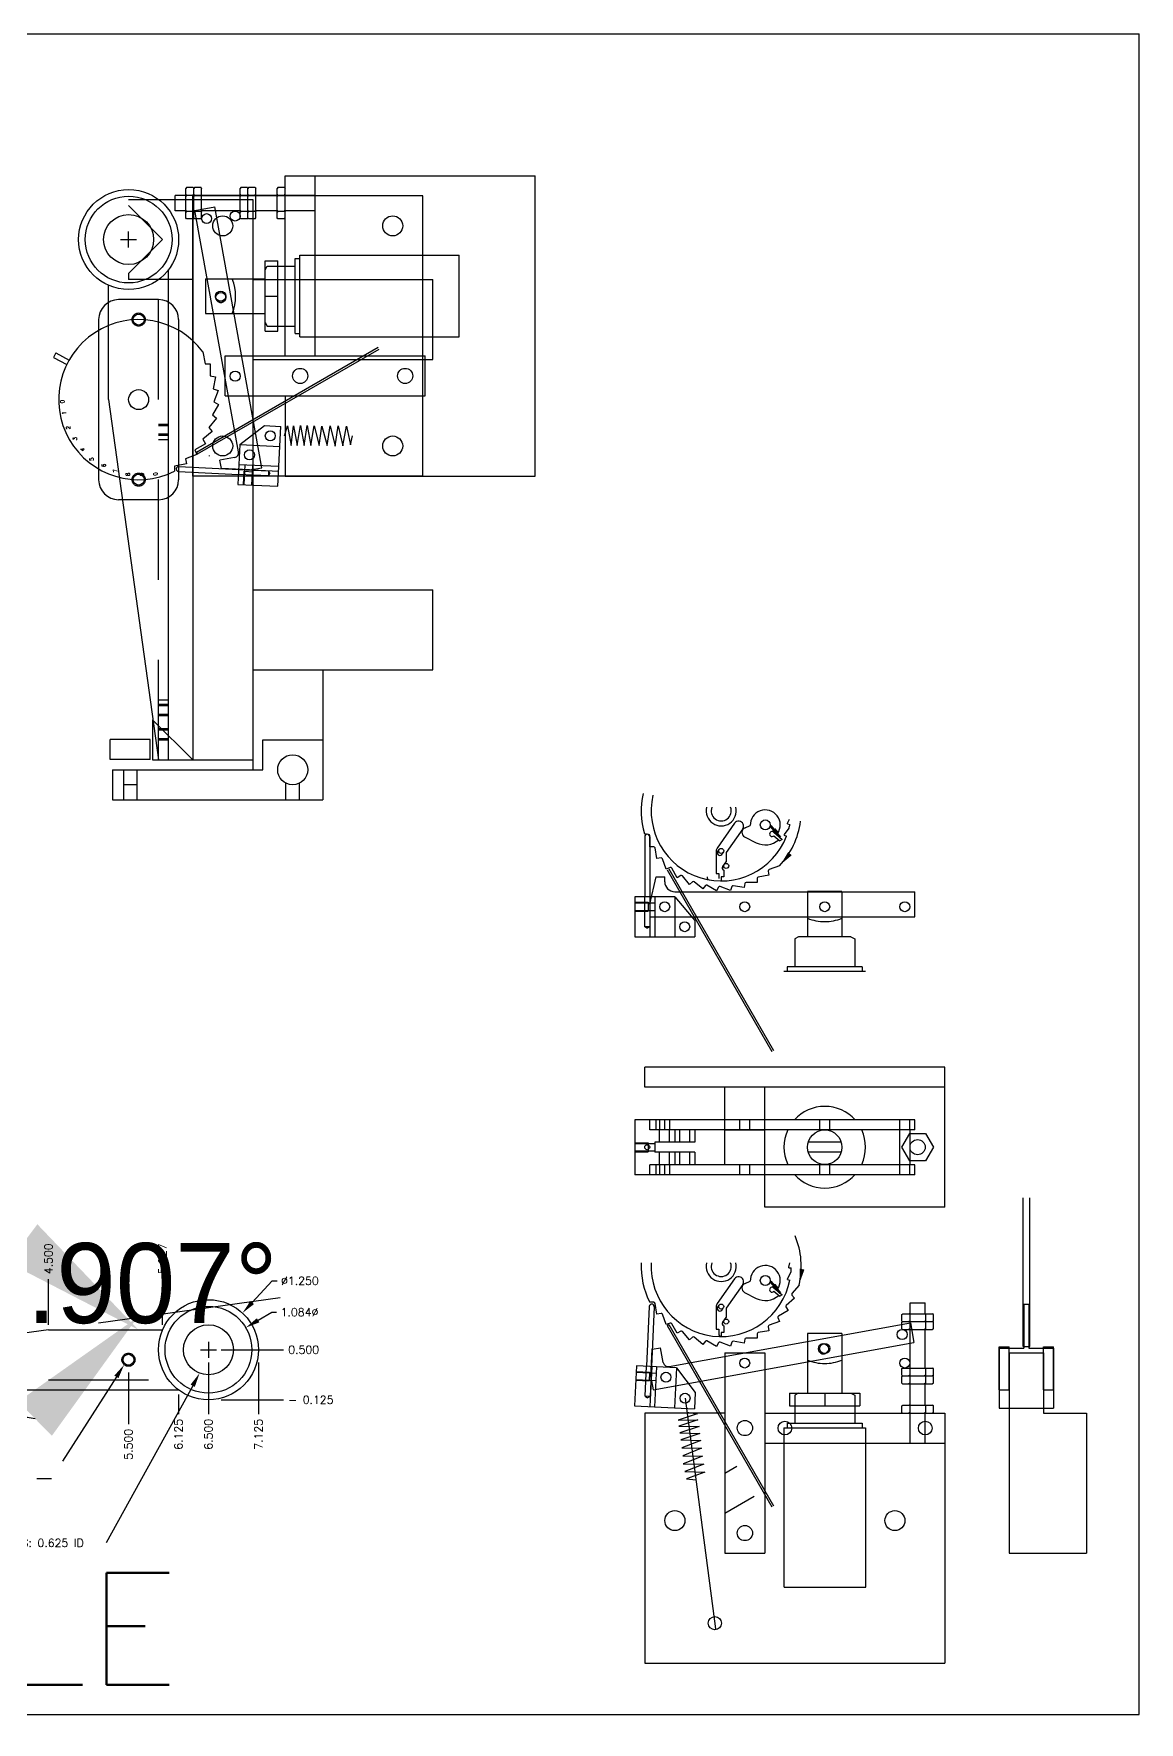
# Model space of a CAD drawing. Extents: x 0 to 33, y 0 to 24.
# Drawn here: x 1.918 to 3.3, y 21.628 to 23.738 of the extents above; entities that cross this region are included whole.
import ezdxf
from ezdxf.enums import TextEntityAlignment as Align

# ---------------------------------------------------------------- set-up
doc = ezdxf.new("R2010")
doc.units = 0
doc.header["$MEASUREMENT"] = 0
doc.linetypes.add('HIDDEN2', pattern=[0.1875, 0.125, -0.0625])
doc.layers.get('0').update_dxf_attribs({"linetype": 'CONTINUOUS'})
doc.layers.get('DEFPOINTS').update_dxf_attribs({"linetype": 'CONTINUOUS'})
for name, color, linetype in [('BORDER', 5, 'CONTINUOUS'), ('DIM', 1, 'CONTINUOUS'), ('HATCH', 2, 'CONTINUOUS'), ('HIDDEN2', 6, 'HIDDEN2'), ('OBJECT', 3, 'CONTINUOUS')]:
    doc.layers.add(name, color=color, linetype=linetype)
doc.styles.add('SIMPLEX', font='SIMPLEX')
doc.dimstyles.get("Standard").update_dxf_attribs({"dimtxt": 0.1, "dimasz": 0.18, "dimexe": 0.18, "dimexo": 0.063, "dimgap": 0.1, "dimtad": 0, "dimtih": 1, "dimtoh": 1, "dimdec": 3, "dimzin": 0, "dimdsep": 46, "dimtxsty": 'Standard', "dimcen": 0.1, "dimclrd": 1, "dimclre": 1, "dimclrt": 1, "dimadec": 0, "dimazin": 0, "dimtfac": 0.8, "dimtdec": 4, "dimtofl": 0, "dimtmove": 0, "dimatfit": 3, "dimfxl": 1, "dimtolj": 1, "dimtzin": 0, "dimarcsym": 0})
doc.dimstyles.new('STANDARD$7', dxfattribs={"dimtxt": 0.1, "dimasz": 0.1, "dimexe": 0.1, "dimexo": 0.063, "dimgap": 0.1, "dimtad": 0, "dimtih": 1, "dimtoh": 1, "dimdec": 3, "dimzin": 0, "dimdsep": 46, "dimtxsty": 'SIMPLEX', "dimcen": 0.05, "dimclrd": 1, "dimclre": 1, "dimclrt": 1, "dimadec": 0, "dimazin": 0, "dimtfac": 0.8, "dimtdec": 3, "dimtofl": 0, "dimtmove": 2, "dimatfit": 3, "dimfxl": 1, "dimtolj": 1, "dimtzin": 0, "dimarcsym": 0})

# ---------------------------------------------------------------- blocks, each defined once
blk = doc.blocks.new('*D5')
at = {"color": 1, "linetype": 'ByBlock', "transparency": 16777216}
blk.add_line((1.9992, 22.1273), (2.2263, 22.1588), dxfattribs=at)
blk.add_arc((1.9367, 22.1186), 0.1123, 106.4703, 261.4368, dxfattribs=at)
for points in [[(1.9229, 22.2504), (1.8869, 22.2023), (2.0491, 22.1186)], [(1.8989, 22.0288), (1.9411, 21.9862), (2.048, 22.1341)]]:
    blk.add_solid(points, dxfattribs=at)
at = {"layer": 'DEFPOINTS', "color": 0, "linetype": 'ByBlock', "transparency": 16777216}
for p in [(1.9367, 22.1186), (1.9367, 22.1186), (2.049, 22.1238), (2.0795, 22.1186), (1.4867, 22.0561)]:
    blk.add_point(p, dxfattribs=at)
at = {"color": 1, "linetype": 'ByBlock', "transparency": 16777216, "insert": (2.0291, 22.1762), "char_height": 0.1, "attachment_point": 5}
blk.add_mtext('\\A1;7.907°', dxfattribs=at)

msp = doc.modelspace()

# ---------------------------------------------------------------- linework, layer by layer
for p, q in [((2.79423, 22.7514), (2.77246, 22.72042)), ((2.80446, 22.74422), (2.78383, 22.71485)), ((2.80733, 22.74575), (2.81394, 22.74844)), ((2.84234, 22.74079), (2.84795, 22.73847)), ((2.84318, 22.74028), (2.85369, 22.73123)), ((2.80686, 22.73439), (2.82134, 22.72703)), ((2.84351, 22.73587), (2.85083, 22.72957)), ((2.85369, 22.73123), (2.85083, 22.72957)), ((2.77133, 22.71683), (2.77133, 22.6886)), ((2.7732, 22.71621), (2.77508, 22.71871)), ((2.7782, 22.71246), (2.78008, 22.71496)), ((2.77945, 22.69746), (2.78383, 22.70329)), ((2.78383, 22.71485), (2.78383, 22.70329)), ((2.77133, 22.6886), (2.77445, 22.6886)), ((2.77445, 22.6886), (2.77445, 22.68434)), ((2.77445, 22.6886), (2.77445, 22.68246)), ((2.77758, 22.68434), (2.77758, 22.67933)), ((2.7807, 22.68434), (2.77758, 22.68434)), ((2.7807, 22.69272), (2.7807, 22.68434)), ((2.7807, 22.6886), (2.7807, 22.68434)), ((2.79423, 22.1822), (2.77246, 22.15123)), ((2.80446, 22.17502), (2.78383, 22.14566)), ((2.80733, 22.17655), (2.81394, 22.17924)), ((2.84234, 22.17159), (2.84795, 22.16927)), ((2.84318, 22.17108), (2.85369, 22.16203)), ((2.80686, 22.16519), (2.82134, 22.15783)), ((2.84351, 22.16667), (2.85083, 22.16038)), ((2.85369, 22.16203), (2.85083, 22.16038)), ((2.77133, 22.14763), (2.77133, 22.11941)), ((2.7732, 22.14701), (2.77508, 22.14951)), ((2.7782, 22.14326), (2.78008, 22.14576)), ((2.77945, 22.12826), (2.78383, 22.13409)), ((2.78383, 22.14566), (2.78383, 22.13409)), ((2.71245, 22.07264), (3.01402, 22.12723)), ((2.77133, 22.11941), (2.77445, 22.11941)), ((2.77445, 22.11941), (2.77445, 22.11326)), ((2.77445, 22.11941), (2.77445, 22.11514)), ((2.77758, 22.11514), (2.77758, 22.11013)), ((2.7807, 22.11514), (2.77758, 22.11514)), ((2.7807, 22.12352), (2.7807, 22.11514)), ((2.7807, 22.11941), (2.7807, 22.11514)), ((3.01402, 22.12723), (3.01847, 22.10263)), ((2.68975, 22.05923), (2.69142, 22.09424)), ((2.69142, 22.09424), (2.70184, 22.09613)), ((2.69257, 22.04364), (3.01847, 22.10263)), ((2.70518, 22.07768), (2.70184, 22.09613)), ((2.90419, 22.1011), (2.90575, 22.10138)), ((2.90646, 22.0886), (2.90802, 22.08889)), ((3.12489, 22.04364), (3.12489, 22.09729)), ((3.12489, 22.09729), (3.13739, 22.09729)), ((3.13739, 22.04364), (3.13739, 22.09729)), ((3.18049, 22.09729), (3.19299, 22.09729)), ((3.18049, 22.04364), (3.18049, 22.09729)), ((3.19299, 22.04364), (3.19299, 22.09729)), ((2.68975, 22.05923), (2.69257, 22.04364)), ((3.12489, 22.04364), (3.13739, 22.04364)), ((3.18049, 22.04364), (3.19299, 22.04364))]:
    msp.add_line(p, q)
for centre, radius in [((2.83267, 22.74932), 0.00625), ((2.77758, 22.71683), 0.00313), ((2.78383, 22.69808), 0.00313), ((2.83267, 22.18012), 0.00625), ((2.77758, 22.14763), 0.00313), ((2.78383, 22.12888), 0.00313), ((3.00373, 22.11266), 0.00625), ((2.90532, 22.09485), 0.00625), ((2.70852, 22.05923), 0.00625), ((2.80692, 22.07704), 0.00625), ((3.00692, 22.07704), 0.00625)]:
    msp.add_circle(centre, radius)
for centre, radius, start, end in [((2.83267, 22.74932), 0.01875, 324.62712, 182.7021), ((2.79935, 22.74781), 0.00625, 324.90591, 144.90591), ((2.80969, 22.73996), 0.00625, 112.17332, 243.07408), ((2.84114, 22.73791), 0.00312, 49.29211, 319.29211), ((2.77758, 22.71683), 0.00625, 144.90591, 180), ((2.83267, 22.74932), 0.025, 243.07408, 312.11135), ((2.7757, 22.71433), 0.00313, 143.1301, 323.1301), ((2.76293, 22.68374), 0.00313, 170, 260), ((2.78195, 22.69558), 0.00313, 143.1301, 246.42182), ((2.83267, 22.18012), 0.01875, 324.62712, 182.7021), ((2.79935, 22.17861), 0.00625, 324.90591, 144.90591), ((2.80969, 22.17076), 0.00625, 112.17332, 243.07408), ((2.84114, 22.16871), 0.00312, 49.29211, 319.29211), ((2.77758, 22.14763), 0.00625, 144.90591, 180), ((2.83267, 22.18012), 0.025, 243.07408, 312.11135), ((2.7757, 22.14513), 0.00313, 143.1301, 323.1301), ((2.77758, 22.11326), 0.00313, 180, 270), ((2.78195, 22.12638), 0.00313, 143.1301, 246.42182), ((2.90532, 22.09485), 0.00635, 100.25998, 280.25998), ((2.71133, 22.07879), 0.00625, 190.25998, 280.25998)]:
    msp.add_arc(centre, radius, start, end)
at = {"layer": 'BORDER'}
for p, q in [((0, 23.73773), (3.3, 23.73773)), ((3.3, 21.63773), (3.3, 23.73773)), ((2.92851, 22.66594), (2.88541, 22.66594)), ((2.88541, 22.66594), (2.88541, 22.60964)), ((2.92851, 22.66594), (2.92851, 22.60964)), ((2.87416, 22.60964), (2.86946, 22.60693)), ((2.86946, 22.60693), (2.86946, 22.57214)), ((2.93976, 22.60964), (2.87416, 22.60964)), ((2.93976, 22.60964), (2.94446, 22.60693)), ((2.94446, 22.60693), (2.94446, 22.57214)), ((2.95369, 22.57214), (2.86016, 22.57214)), ((2.86016, 22.57214), (2.86016, 22.56614)), ((2.95369, 22.57214), (2.95369, 22.56614)), ((2.95792, 22.56614), (2.85592, 22.56614)), ((2.92755, 22.35292), (2.8863, 22.35292)), ((2.92755, 22.34042), (2.8863, 22.34042)), ((2.88537, 22.11394), (2.88537, 22.03954)), ((2.92847, 22.11394), (2.88537, 22.11394)), ((2.92847, 22.11394), (2.92847, 22.03954)), ((2.86292, 22.03954), (2.95092, 22.03954)), ((2.86292, 22.03954), (2.86292, 22.02354)), ((2.86292, 22.02354), (2.95092, 22.02354)), ((2.87412, 22.03954), (2.86942, 22.03682)), ((2.86942, 22.03682), (2.86942, 22.00204)), ((2.90692, 22.03954), (2.90692, 22.02454)), ((2.93972, 22.03954), (2.94442, 22.03682)), ((2.94442, 22.03682), (2.94442, 22.00204)), ((2.95092, 22.03954), (2.95092, 22.02354)), ((2.86012, 22.00204), (2.86012, 21.99604)), ((2.86016, 22.00204), (2.95369, 22.00204)), ((2.95369, 22.00204), (2.95369, 21.99604)), ((2.85592, 21.99604), (2.95792, 21.99604)), ((2.85592, 21.99604), (2.85592, 21.79704)), ((2.95792, 21.99604), (2.95792, 21.79704)), ((2.8562, 21.79706), (2.9582, 21.79706)), ((0, 21.63773), (3.3, 21.63773))]:
    msp.add_line(p, q, dxfattribs=at)
for centre, radius in [((2.90692, 22.34667), 0.02155), ((2.90692, 22.09514), 0.00635)]:
    msp.add_circle(centre, radius, dxfattribs=at)
for start, end in [(41.88572, 138.11428), (155.00438, 204.99562), (335.00438, 24.99562), (221.88572, 318.11428)]:
    msp.add_arc((2.90692, 22.34667), 0.051, start, end, dxfattribs=at)
at = {"layer": 'DIM'}
for p, q in [((2.10936, 23.54578), (2.10864, 23.54456)), ((2.10864, 23.5076), (2.10864, 23.54456)), ((2.11772, 23.54578), (2.10936, 23.54578)), ((2.11772, 23.54578), (2.11844, 23.54456)), ((2.11916, 23.54578), (2.11844, 23.54456)), ((2.11844, 23.5076), (2.11844, 23.54456)), ((2.11844, 23.5076), (2.11844, 23.54456)), ((2.12752, 23.54578), (2.11916, 23.54578)), ((2.12752, 23.54578), (2.12824, 23.54456)), ((2.12824, 23.5076), (2.12824, 23.54456)), ((2.17707, 23.54578), (2.17635, 23.54456)), ((2.17635, 23.5076), (2.17635, 23.54456)), ((2.18543, 23.54578), (2.17707, 23.54578)), ((2.18543, 23.54578), (2.18615, 23.54456)), ((2.18687, 23.54578), (2.18615, 23.54456)), ((2.18615, 23.5076), (2.18615, 23.54456)), ((2.18615, 23.5076), (2.18615, 23.54456)), ((2.19523, 23.54578), (2.18687, 23.54578)), ((2.19523, 23.54578), (2.19595, 23.54456)), ((2.19595, 23.5076), (2.19595, 23.54456)), ((2.2235, 23.54578), (2.22278, 23.54456)), ((2.22278, 23.5076), (2.22278, 23.54456)), ((2.23186, 23.54578), (2.2235, 23.54578)), ((2.23186, 23.54578), (2.23258, 23.54456)), ((2.23258, 23.33523), (2.23258, 23.56023)), ((2.23258, 23.56023), (2.54508, 23.56023)), ((2.23258, 23.5076), (2.23258, 23.54456)), ((2.27008, 23.33523), (2.27008, 23.56023)), ((2.54508, 23.18523), (2.54508, 23.56023)), ((2.10864, 23.53558), (2.09508, 23.53558)), ((2.09508, 23.51658), (2.09508, 23.53558)), ((2.10936, 23.53593), (2.10864, 23.53715)), ((2.10936, 23.53593), (2.10864, 23.53471)), ((2.10936, 23.53593), (2.11772, 23.53593)), ((2.11772, 23.53593), (2.11844, 23.53715)), ((2.11772, 23.53593), (2.11844, 23.53471)), ((2.11916, 23.53593), (2.11844, 23.53715)), ((2.11916, 23.53593), (2.11844, 23.53471)), ((2.11916, 23.53593), (2.12752, 23.53593)), ((2.11991, 23.51709), (2.14451, 23.52154)), ((2.12752, 23.53593), (2.12824, 23.53715)), ((2.12752, 23.53593), (2.12824, 23.53471)), ((2.17635, 23.53558), (2.12824, 23.53558)), ((2.2035, 23.19564), (2.14451, 23.52154)), ((2.17707, 23.53593), (2.17635, 23.53715)), ((2.17707, 23.53593), (2.17635, 23.53471)), ((2.17707, 23.53593), (2.18543, 23.53593)), ((2.18543, 23.53593), (2.18615, 23.53715)), ((2.18543, 23.53593), (2.18615, 23.53471)), ((2.18687, 23.53593), (2.18615, 23.53715)), ((2.18687, 23.53593), (2.18615, 23.53471)), ((2.18687, 23.53593), (2.19523, 23.53593)), ((2.19523, 23.53593), (2.19595, 23.53715)), ((2.19523, 23.53593), (2.19595, 23.53471)), ((2.22278, 23.53558), (2.19595, 23.53558)), ((2.2235, 23.53593), (2.22278, 23.53715)), ((2.2235, 23.53593), (2.22278, 23.53471)), ((2.2235, 23.53593), (2.23186, 23.53593)), ((2.23186, 23.53593), (2.23258, 23.53715)), ((2.23186, 23.53593), (2.23258, 23.53471)), ((2.27008, 23.53558), (2.23258, 23.53558)), ((2.10864, 23.51658), (2.09508, 23.51658)), ((2.10936, 23.51623), (2.10864, 23.51745)), ((2.10936, 23.51623), (2.10864, 23.51501)), ((2.10936, 23.50638), (2.10864, 23.5076)), ((2.10936, 23.51623), (2.11772, 23.51623)), ((2.11772, 23.50638), (2.10936, 23.50638)), ((2.11772, 23.51623), (2.11844, 23.51745)), ((2.11772, 23.51623), (2.11844, 23.51501)), ((2.11772, 23.50638), (2.11844, 23.5076)), ((2.11916, 23.51623), (2.11844, 23.51745)), ((2.11916, 23.51623), (2.11844, 23.51501)), ((2.11916, 23.50638), (2.11844, 23.5076)), ((2.11916, 23.51623), (2.12752, 23.51623)), ((2.12752, 23.50638), (2.11916, 23.50638)), ((2.17449, 23.21551), (2.11991, 23.51709)), ((2.12752, 23.51623), (2.12824, 23.51745)), ((2.12752, 23.51623), (2.12824, 23.51501)), ((2.12752, 23.50638), (2.12824, 23.5076)), ((2.17635, 23.51658), (2.12824, 23.51658)), ((2.17707, 23.51623), (2.17635, 23.51745)), ((2.17707, 23.51623), (2.17635, 23.51501)), ((2.17707, 23.50638), (2.17635, 23.5076)), ((2.17707, 23.51623), (2.18543, 23.51623)), ((2.18543, 23.50638), (2.17707, 23.50638)), ((2.18543, 23.51623), (2.18615, 23.51745)), ((2.18543, 23.51623), (2.18615, 23.51501)), ((2.18543, 23.50638), (2.18615, 23.5076)), ((2.18687, 23.51623), (2.18615, 23.51745)), ((2.18687, 23.51623), (2.18615, 23.51501)), ((2.18687, 23.50638), (2.18615, 23.5076)), ((2.18687, 23.51623), (2.19523, 23.51623)), ((2.19523, 23.50638), (2.18687, 23.50638)), ((2.19523, 23.51623), (2.19595, 23.51745)), ((2.19523, 23.51623), (2.19595, 23.51501)), ((2.19523, 23.50638), (2.19595, 23.5076)), ((2.22278, 23.51658), (2.19595, 23.51658)), ((2.2235, 23.51623), (2.22278, 23.51745)), ((2.2235, 23.51623), (2.22278, 23.51501)), ((2.2235, 23.50638), (2.22278, 23.5076)), ((2.2235, 23.51623), (2.23186, 23.51623)), ((2.23186, 23.50638), (2.2235, 23.50638)), ((2.23186, 23.51623), (2.23258, 23.51745)), ((2.23186, 23.51623), (2.23258, 23.51501)), ((2.23186, 23.50638), (2.23258, 23.5076)), ((2.27008, 23.51658), (2.23258, 23.51658)), ((2.02701, 23.48065), (2.04701, 23.48065)), ((2.02701, 23.48065), (2.04701, 23.48065)), ((2.03701, 23.47065), (2.03701, 23.49065)), ((2.03701, 23.47065), (2.03701, 23.49065)), ((2.2511, 23.35899), (2.2511, 23.46099)), ((2.2511, 23.46099), (2.4501, 23.46099)), ((2.45008, 23.35927), (2.45008, 23.46127)), ((2.08701, 22.83065), (2.08701, 23.44315)), ((2.2076, 23.45399), (2.2236, 23.45399)), ((2.2076, 23.36599), (2.2076, 23.45399)), ((2.2076, 23.44279), (2.21031, 23.44749)), ((2.21031, 23.44749), (2.2451, 23.44749)), ((2.2236, 23.36599), (2.2236, 23.45399)), ((2.2451, 23.36323), (2.2451, 23.45676)), ((2.2451, 23.45676), (2.2511, 23.45676)), ((2.01201, 23.28065), (2.01201, 23.42336)), ((2.1332, 23.43154), (2.2076, 23.43154)), ((2.1332, 23.43154), (2.1332, 23.38844)), ((2.14604, 23.40726), (2.14575, 23.40882)), ((2.15853, 23.40952), (2.15825, 23.41108)), ((2.2076, 23.40999), (2.2226, 23.40999)), ((2.1332, 23.38844), (2.2076, 23.38844)), ((2.2076, 23.37719), (2.21031, 23.37249)), ((2.2076, 23.36599), (2.2236, 23.36599)), ((2.21031, 23.37249), (2.2451, 23.37249)), ((2.2451, 23.36319), (2.2511, 23.36319)), ((2.2511, 23.35899), (2.4501, 23.35899)), ((2.12192, 23.21512), (2.3487, 23.34605)), ((2.12317, 23.21296), (2.34995, 23.34389)), ((2.15754, 23.33523), (2.40754, 23.33523)), ((2.15754, 23.28523), (2.15754, 23.33523)), ((2.40754, 23.28523), (2.40754, 23.33523)), ((2.01201, 23.28065), (2.07451, 22.83065)), ((2.15754, 23.28523), (2.40754, 23.28523)), ((2.23258, 23.28523), (2.23258, 23.18523)), ((2.17602, 23.22467), (2.20696, 23.24823)), ((2.20696, 23.24823), (2.22715, 23.24727)), ((2.22358, 23.17235), (2.22715, 23.24727)), ((2.23173, 23.23537), (2.2355, 23.2481)), ((2.2355, 23.2481), (2.24031, 23.22325)), ((2.24031, 23.22325), (2.24302, 23.24788)), ((2.24302, 23.24788), (2.24767, 23.22338)), ((2.24767, 23.22338), (2.25158, 23.24817)), ((2.25158, 23.24817), (2.25622, 23.22333)), ((2.25622, 23.22333), (2.2603, 23.24812)), ((2.2603, 23.24812), (2.26478, 23.22328)), ((2.26478, 23.22328), (2.26886, 23.24807)), ((2.26886, 23.24807), (2.27504, 23.22322)), ((2.27504, 23.22322), (2.27861, 23.24767)), ((2.27861, 23.24767), (2.28496, 23.22333)), ((2.28496, 23.22333), (2.2887, 23.24778)), ((2.2887, 23.24778), (2.29505, 23.22241)), ((2.29505, 23.22241), (2.29896, 23.24789)), ((2.29896, 23.24789), (2.30463, 23.22304)), ((2.30463, 23.22304), (2.30906, 23.24766)), ((2.30906, 23.24766), (2.31422, 23.22401)), ((2.31422, 23.22401), (2.31684, 23.23548)), ((2.12317, 23.21296), (2.12192, 23.21512)), ((2.16946, 23.20825), (2.15101, 23.20491)), ((2.15289, 23.19449), (2.15101, 23.20491)), ((2.17602, 23.22467), (2.17364, 23.17473)), ((2.17602, 23.22467), (2.22596, 23.22229)), ((2.09945, 23.19077), (2.17423, 23.18721)), ((2.09975, 23.19701), (2.17453, 23.19346)), ((2.18791, 23.19282), (2.15289, 23.19449)), ((2.21169, 23.18543), (2.17423, 23.18721)), ((2.17453, 23.19346), (2.21199, 23.19167)), ((2.17454, 23.19373), (2.22449, 23.19136)), ((2.17483, 23.1997), (2.22477, 23.19732)), ((2.18053, 23.1744), (2.18133, 23.19111)), ((2.18133, 23.19111), (2.19251, 23.19058)), ((2.18143, 23.17436), (2.18262, 23.19933)), ((2.18369, 23.1933), (2.19952, 23.19255)), ((2.18791, 23.19282), (2.2035, 23.19564)), ((2.19082, 23.17391), (2.19201, 23.19888)), ((2.19172, 23.17387), (2.19251, 23.19058)), ((2.21199, 23.19167), (2.21169, 23.18543)), ((2.21169, 23.18543), (2.21364, 23.18847)), ((2.21199, 23.19167), (2.21364, 23.18847)), ((2.23258, 23.18523), (2.54508, 23.18523)), ((2.17364, 23.17473), (2.22358, 23.17235)), ((2.07451, 22.83065), (2.08701, 22.83065)), ((1.93675, 22.1246), (1.93675, 22.18196)), ((2.07947, 22.1246), (2.07947, 22.18196)), ((2.19144, 22.15267), (2.21645, 22.17969)), ((2.21645, 22.17969), (2.22245, 22.17969)), ((3.01351, 22.1385), (3.01351, 22.15206)), ((3.01351, 22.15206), (3.03251, 22.15206)), ((3.03251, 22.1385), (3.03251, 22.15206)), ((2.19885, 22.13043), (2.21597, 22.14057)), ((2.21597, 22.14057), (2.22197, 22.14057)), ((3.00331, 22.13778), (3.00453, 22.1385)), ((3.00331, 22.12942), (3.00331, 22.13778)), ((3.00331, 22.12942), (3.00453, 22.1287)), ((3.00331, 22.12798), (3.00453, 22.1287)), ((3.00453, 22.1385), (3.04149, 22.1385)), ((3.00453, 22.1287), (3.04149, 22.1287)), ((3.00453, 22.1287), (3.04149, 22.1287)), ((3.01316, 22.13778), (3.01194, 22.1385)), ((3.01316, 22.12942), (3.01194, 22.1287)), ((3.01316, 22.12798), (3.01194, 22.1287)), ((3.01316, 22.13778), (3.01438, 22.1385)), ((3.01316, 22.13778), (3.01316, 22.12942)), ((3.01316, 22.12942), (3.01438, 22.1287)), ((3.01316, 22.12798), (3.01438, 22.1287)), ((3.03286, 22.13778), (3.03164, 22.1385)), ((3.03286, 22.12942), (3.03164, 22.1287)), ((3.03286, 22.12798), (3.03164, 22.1287)), ((3.03286, 22.13778), (3.03408, 22.1385)), ((3.03286, 22.13778), (3.03286, 22.12942)), ((3.03286, 22.12942), (3.03408, 22.1287)), ((3.03286, 22.12798), (3.03408, 22.1287)), ((3.04271, 22.13778), (3.04149, 22.1385)), ((3.04271, 22.12942), (3.04149, 22.1287)), ((3.04271, 22.12798), (3.04149, 22.1287)), ((3.04271, 22.12942), (3.04271, 22.13778)), ((1.93675, 22.1186), (1.48675, 22.0561)), ((1.93675, 22.1186), (2.07947, 22.1186)), ((3.00331, 22.11962), (3.00331, 22.12798)), ((3.00331, 22.11962), (3.00453, 22.1189)), ((3.00453, 22.1189), (3.04149, 22.1189)), ((3.01316, 22.11962), (3.01194, 22.1189)), ((3.01316, 22.12798), (3.01316, 22.11962)), ((3.01316, 22.11962), (3.01438, 22.1189)), ((3.01351, 22.07079), (3.01351, 22.1189)), ((3.03286, 22.11962), (3.03164, 22.1189)), ((3.03251, 22.07079), (3.03251, 22.1189)), ((3.03286, 22.12798), (3.03286, 22.11962)), ((3.03286, 22.11962), (3.03408, 22.1189)), ((3.04271, 22.11962), (3.04149, 22.1189)), ((3.04271, 22.11962), (3.04271, 22.12798)), ((2.12675, 22.0936), (2.14675, 22.0936)), ((2.12675, 22.0936), (2.14675, 22.0936)), ((2.13675, 22.1036), (2.13675, 22.0836)), ((2.13675, 22.1036), (2.13675, 22.0836)), ((2.15275, 22.0936), (2.23049, 22.0936)), ((2.13675, 22.0776), (2.13675, 22.01327)), ((2.19925, 22.0776), (2.19925, 22.01327)), ((3.00331, 22.07007), (3.00453, 22.07079)), ((3.00331, 22.06171), (3.00331, 22.07007)), ((3.00453, 22.07079), (3.04149, 22.07079)), ((3.01316, 22.07007), (3.01194, 22.07079)), ((3.01316, 22.07007), (3.01438, 22.07079)), ((3.01316, 22.07007), (3.01316, 22.06171)), ((3.03286, 22.07007), (3.03164, 22.07079)), ((3.03286, 22.07007), (3.03408, 22.07079)), ((3.03286, 22.07007), (3.03286, 22.06171)), ((3.04271, 22.07007), (3.04149, 22.07079)), ((3.04271, 22.06171), (3.04271, 22.07007)), ((2.03678, 22.0651), (2.03678, 22.00077)), ((3.00331, 22.06171), (3.00453, 22.06099)), ((3.00331, 22.06027), (3.00453, 22.06099)), ((3.00331, 22.05191), (3.00331, 22.06027)), ((3.00331, 22.05191), (3.00453, 22.05119)), ((3.00453, 22.06099), (3.04149, 22.06099)), ((3.00453, 22.06099), (3.04149, 22.06099)), ((3.00453, 22.05119), (3.04149, 22.05119)), ((3.01316, 22.06171), (3.01194, 22.06099)), ((3.01316, 22.06027), (3.01194, 22.06099)), ((3.01316, 22.05191), (3.01194, 22.05119)), ((3.01316, 22.06171), (3.01438, 22.06099)), ((3.01316, 22.06027), (3.01438, 22.06099)), ((3.01316, 22.06027), (3.01316, 22.05191)), ((3.01316, 22.05191), (3.01438, 22.05119)), ((3.01351, 22.02436), (3.01351, 22.05119)), ((3.03286, 22.06171), (3.03164, 22.06099)), ((3.03286, 22.06027), (3.03164, 22.06099)), ((3.03286, 22.05191), (3.03164, 22.05119)), ((3.03251, 22.02436), (3.03251, 22.05119)), ((3.03286, 22.06171), (3.03408, 22.06099)), ((3.03286, 22.06027), (3.03408, 22.06099)), ((3.03286, 22.06027), (3.03286, 22.05191)), ((3.03286, 22.05191), (3.03408, 22.05119)), ((3.04271, 22.06171), (3.04149, 22.06099)), ((3.04271, 22.06027), (3.04149, 22.06099)), ((3.04271, 22.05191), (3.04149, 22.05119)), ((3.04271, 22.05191), (3.04271, 22.06027)), ((1.48675, 22.0436), (2.09925, 22.0436)), ((2.09925, 22.0376), (2.09925, 22.01327)), ((2.15275, 22.0311), (2.23049, 22.0311)), ((3.00331, 22.02364), (3.00453, 22.02436)), ((3.00331, 22.01528), (3.00331, 22.02364)), ((3.00453, 22.02436), (3.04149, 22.02436)), ((3.01316, 22.02364), (3.01194, 22.02436)), ((3.01316, 22.02364), (3.01438, 22.02436)), ((3.01316, 22.02364), (3.01316, 22.01528)), ((3.03286, 22.02364), (3.03164, 22.02436)), ((3.03286, 22.02364), (3.03408, 22.02436)), ((3.03286, 22.02364), (3.03286, 22.01528)), ((3.04271, 22.02364), (3.04149, 22.02436)), ((3.04271, 22.01528), (3.04271, 22.02364)), ((3.00331, 22.01528), (3.00453, 22.01456)), ((3.00453, 22.01456), (3.04149, 22.01456)), ((3.01316, 22.01528), (3.01194, 22.01456)), ((3.01316, 22.01528), (3.01438, 22.01456)), ((3.01351, 21.97706), (3.01351, 22.01456)), ((3.03286, 22.01528), (3.03164, 22.01456)), ((3.03251, 21.97706), (3.03251, 22.01456)), ((3.03286, 22.01528), (3.03408, 22.01456)), ((3.04271, 22.01528), (3.04149, 22.01456))]:
    msp.add_line(p, q, dxfattribs=at)
msp.add_lwpolyline([(3.03286, 22.36373), (3.04271, 22.34667), (3.03286, 22.32961), (3.01316, 22.32961), (3.00331, 22.34667), (3.01316, 22.36373)], close=True, dxfattribs=at)
for centre, radius in [((2.03701, 23.48065), 0.0625), ((2.03701, 23.48065), 0.0542), ((2.13447, 23.50679), 0.00625), ((2.1701, 23.50999), 0.00625), ((2.152, 23.40999), 0.00635), ((2.15228, 23.40839), 0.00625), ((2.1701, 23.30999), 0.00625), ((2.25133, 23.31023), 0.0095), ((2.38254, 23.31023), 0.0095), ((2.21407, 23.23537), 0.00625), ((2.18791, 23.21159), 0.00625), ((2.18791, 23.21159), 0.00625), ((3.02301, 22.34667), 0.0095), ((2.13675, 22.0936), 0.0625), ((2.13675, 22.0936), 0.0542)]:
    msp.add_circle(centre, radius, dxfattribs=at)
for centre, radius, start, end in [((2.11445, 23.40995), 0.05625, 337.47347, 22.52653), ((2.15228, 23.40839), 0.00635, 190.25998, 10.25998), ((2.16834, 23.2144), 0.00625, 280.25998, 10.25998), ((2.0996, 23.19389), 0.00312, 87.276, 267.276)]:
    msp.add_arc(centre, radius, start, end, dxfattribs=at)
for points in [[(2.19364, 22.15064), (2.18924, 22.15471), (2.17921, 22.13947)], [(2.20038, 22.12785), (2.19732, 22.13301), (2.18337, 22.12125)]]:
    msp.add_solid(points, dxfattribs=at)
at = {"layer": 'HATCH'}
for p, q in [((2.40451, 23.53523), (2.11701, 23.53523)), ((2.11701, 23.18523), (2.11701, 23.53523)), ((2.40451, 23.18523), (2.40451, 23.53523)), ((2.07451, 23.40561), (2.02451, 23.40561)), ((1.99951, 23.38061), (1.99951, 23.18061)), ((2.09951, 23.38061), (2.09951, 23.18061)), ((1.94598, 23.33891), (1.94306, 23.33338)), ((1.94306, 23.33338), (1.95964, 23.32462)), ((1.94598, 23.33891), (1.96256, 23.33015)), ((2.12981, 23.34024), (2.13244, 23.32534)), ((2.13244, 23.32534), (2.13894, 23.32539)), ((2.13894, 23.32539), (2.13894, 23.31026)), ((2.13894, 23.31026), (2.14535, 23.30918)), ((2.14535, 23.30918), (2.14272, 23.29428)), ((2.14272, 23.29428), (2.14885, 23.29211)), ((2.14885, 23.29211), (2.14367, 23.27788)), ((2.14933, 23.27468), (2.14176, 23.26157)), ((2.14367, 23.27788), (2.14933, 23.27468)), ((2.14678, 23.25744), (2.13705, 23.24584)), ((2.14176, 23.26157), (2.14678, 23.25744)), ((2.13297, 23.22557), (2.11986, 23.218)), ((2.14127, 23.2409), (2.12967, 23.23117)), ((2.12967, 23.23117), (2.13297, 23.22557)), ((2.13705, 23.24584), (2.14127, 23.2409)), ((2.12214, 23.21191), (2.10792, 23.20674)), ((2.11986, 23.218), (2.12214, 23.21191)), ((2.13819, 23.20989), (2.138, 23.21088)), ((2.40451, 23.18523), (2.11701, 23.18523)), ((2.07451, 23.15561), (2.02451, 23.15561)), ((2.84023, 22.74797), (2.83931, 22.7472)), ((2.85111, 22.73325), (2.83931, 22.7472)), ((2.85203, 22.73402), (2.84023, 22.74797)), ((2.84254, 22.74338), (2.84199, 22.74186)), ((2.84327, 22.74035), (2.84199, 22.74186)), ((2.84254, 22.74338), (2.84346, 22.74416)), ((2.84346, 22.74416), (2.84505, 22.74444)), ((2.84888, 22.73991), (2.84505, 22.74444)), ((2.70989, 22.69316), (2.84082, 22.46638)), ((2.71205, 22.69441), (2.84298, 22.46763)), ((3.05716, 22.44667), (2.68216, 22.44667)), ((2.68216, 22.42167), (2.68216, 22.44667)), ((3.05716, 22.27167), (3.05716, 22.44667)), ((3.05716, 22.42167), (2.68216, 22.42167)), ((2.78216, 22.32512), (2.78216, 22.42167)), ((2.83216, 22.27167), (2.83216, 22.42167)), ((2.78216, 22.36854), (2.83216, 22.36854)), ((2.83216, 22.32479), (2.78216, 22.32479)), ((3.05716, 22.27167), (2.83216, 22.27167)), ((2.84023, 22.17878), (2.83931, 22.178)), ((2.85111, 22.16405), (2.83931, 22.178)), ((2.85203, 22.16483), (2.84023, 22.17878)), ((2.84254, 22.17418), (2.84199, 22.17266)), ((2.84327, 22.17115), (2.84199, 22.17266)), ((2.84254, 22.17418), (2.84346, 22.17496)), ((2.84346, 22.17496), (2.84505, 22.17524)), ((2.84888, 22.17071), (2.84505, 22.17524)), ((3.15581, 22.15066), (3.15581, 22.09558)), ((3.15581, 22.15066), (3.16309, 22.15066)), ((3.16206, 22.15066), (3.16206, 22.09558)), ((2.70989, 22.12396), (2.71205, 22.12521)), ((2.70989, 22.12396), (2.84082, 21.89718)), ((2.71205, 22.12521), (2.84298, 21.89843)), ((2.78216, 22.08959), (2.78216, 21.83959)), ((2.78216, 22.08959), (2.83216, 22.08959)), ((2.83216, 22.08959), (2.83216, 21.83959)), ((3.12489, 22.09558), (3.12489, 22.02058)), ((3.12489, 22.09558), (3.15581, 22.09558)), ((3.13739, 22.08959), (3.13739, 21.83959)), ((3.13739, 22.08959), (3.18049, 22.08959)), ((3.16206, 22.09558), (3.19299, 22.09558)), ((3.18049, 22.08959), (3.18049, 22.01456)), ((3.19299, 22.09558), (3.19299, 22.02058)), ((2.68216, 22.01456), (2.68216, 21.70206)), ((2.78216, 22.01456), (2.68216, 22.01456)), ((2.74772, 22.01349), (2.72371, 22.00547)), ((2.72371, 22.00547), (2.74849, 22.006)), ((2.74849, 22.006), (2.7248, 21.99819)), ((2.73461, 22.01556), (2.74772, 22.01349)), ((2.83216, 22.01456), (3.05716, 22.01456)), ((3.05716, 22.01456), (3.05716, 21.70206)), ((3.12489, 22.02058), (3.19299, 22.02058)), ((3.18049, 22.01456), (3.23394, 22.01456)), ((3.23394, 22.01456), (3.23394, 21.83959)), ((2.7248, 21.99819), (2.74989, 21.99755)), ((2.74989, 21.99755), (2.72586, 21.9897)), ((2.72586, 21.9897), (2.75098, 21.98889)), ((2.75098, 21.98889), (2.72693, 21.98122)), ((2.72693, 21.98122), (2.75205, 21.98041)), ((2.75205, 21.98041), (2.72821, 21.97103)), ((2.72821, 21.97103), (2.75292, 21.97069)), ((2.75292, 21.97069), (2.72962, 21.96121)), ((2.72962, 21.96121), (2.75435, 21.9607)), ((2.75435, 21.9607), (2.73003, 21.95109)), ((2.83216, 21.97706), (3.05716, 21.97706)), ((2.73003, 21.95109), (2.7558, 21.95053)), ((2.7558, 21.95053), (2.7319, 21.94167)), ((2.7319, 21.94167), (2.75689, 21.9405)), ((2.75689, 21.9405), (2.73411, 21.93229)), ((2.73411, 21.93229), (2.74583, 21.93119)), ((2.78216, 21.83959), (2.83216, 21.83959)), ((3.13739, 21.83959), (3.23394, 21.83959)), ((2.68216, 21.70206), (3.05716, 21.70206))]:
    msp.add_line(p, q, dxfattribs=at)
for centre in [(2.15451, 23.49773), (2.36701, 23.49773), (2.04951, 23.28065), (2.15451, 23.22273), (2.36701, 23.22273)]:
    msp.add_circle(centre, 0.0125, dxfattribs=at)
for centre, radius, start, end in [((2.02451, 23.38061), 0.025, 90, 180), ((2.07451, 23.38061), 0.025, 0, 90), ((2.04951, 23.28065), 0.1, 36.58145, 296.58145), ((2.02451, 23.18061), 0.025, 180, 270), ((2.07451, 23.18061), 0.025, 270, 0)]:
    msp.add_arc(centre, radius, start, end, dxfattribs=at)
at = {"layer": 'HIDDEN2'}
for p, q in [((2.07451, 22.83065), (2.07451, 23.43065)), ((2.07451, 23.25017), (2.08701, 23.25017)), ((2.07451, 23.24847), (2.08701, 23.24847)), ((2.07451, 23.23782), (2.08701, 23.23782)), ((2.07451, 23.23612), (2.08701, 23.23612)), ((2.07451, 23.23065), (2.08701, 23.23065)), ((2.07451, 22.90565), (2.08701, 22.90565)), ((2.07451, 22.90017), (2.08701, 22.90017)), ((2.07451, 22.89847), (2.08701, 22.89847)), ((2.07451, 22.88782), (2.08701, 22.88782)), ((2.07451, 22.88612), (2.08701, 22.88612)), ((2.07451, 22.8697), (2.08701, 22.8697)), ((2.07451, 22.868), (2.08701, 22.868)), ((2.06388, 22.85593), (2.01388, 22.85593)), ((2.01388, 22.83093), (2.01388, 22.85593)), ((2.06388, 22.83093), (2.06388, 22.85593)), ((2.07451, 22.85735), (2.08701, 22.85735)), ((2.07451, 22.85565), (2.08701, 22.85565)), ((2.06388, 22.83093), (2.01388, 22.83093)), ((2.03038, 22.81815), (2.03038, 22.78065)), ((2.04738, 22.81815), (2.04738, 22.78065)), ((2.04738, 22.7994), (2.03038, 22.7994)), ((2.23351, 22.78065), (2.23351, 22.80143)), ((2.25051, 22.78065), (2.25051, 22.80143)), ((2.68192, 22.62214), (2.68192, 22.65964)), ((2.68817, 22.65964), (2.68817, 22.62214)), ((2.69442, 22.65964), (2.69442, 22.60964)), ((2.66942, 22.65274), (2.68616, 22.65274)), ((2.66942, 22.65184), (2.69442, 22.65184)), ((2.66942, 22.64244), (2.69442, 22.64244)), ((2.66942, 22.64154), (2.68616, 22.64154)), ((2.68616, 22.65274), (2.68616, 22.64154)), ((2.68192, 22.62214), (2.68505, 22.62034)), ((2.68817, 22.62214), (2.68192, 22.62214)), ((2.68817, 22.62214), (2.68505, 22.62034)), ((2.70042, 22.35285), (2.70042, 22.36815)), ((2.70067, 22.36854), (2.70067, 22.38104)), ((2.71292, 22.35285), (2.71292, 22.36815)), ((2.71317, 22.36854), (2.71317, 22.38104)), ((2.72567, 22.35259), (2.72567, 22.36789)), ((2.73817, 22.35259), (2.73817, 22.36789)), ((2.80067, 22.36854), (2.80067, 22.38104)), ((2.81317, 22.36854), (2.81317, 22.38104)), ((2.90067, 22.36854), (2.90067, 22.38104)), ((2.91317, 22.36854), (2.91317, 22.38104)), ((3.00067, 22.36854), (3.00067, 22.38104)), ((3.01316, 22.36373), (3.01316, 22.32961)), ((3.01317, 22.36854), (3.01317, 22.38104)), ((2.66942, 22.35227), (2.68616, 22.35227)), ((2.66942, 22.35137), (2.69442, 22.35137)), ((2.66942, 22.34197), (2.69442, 22.34197)), ((2.66942, 22.34107), (2.68616, 22.34107)), ((2.68616, 22.35227), (2.68616, 22.34107)), ((2.70042, 22.32505), (2.70042, 22.34035)), ((2.71292, 22.32505), (2.71292, 22.34035)), ((2.72567, 22.32479), (2.72567, 22.34009)), ((2.73817, 22.32479), (2.73817, 22.34009)), ((2.70067, 22.31229), (2.70067, 22.32479)), ((2.71317, 22.31229), (2.71317, 22.32479)), ((2.80067, 22.31229), (2.80067, 22.32479)), ((2.81317, 22.31229), (2.81317, 22.32479)), ((2.90067, 22.31229), (2.90067, 22.32479)), ((2.91317, 22.31229), (2.91317, 22.32479)), ((3.00067, 22.31229), (3.00067, 22.32479)), ((3.01317, 22.31229), (3.01317, 22.32479)), ((2.67129, 22.06571), (2.69626, 22.06452)), ((2.67133, 22.06661), (2.68804, 22.06581)), ((2.68236, 22.03545), (2.68415, 22.0729)), ((2.68804, 22.06581), (2.68751, 22.05462)), ((2.69039, 22.07261), (2.68861, 22.03515)), ((2.69663, 22.07231), (2.69425, 22.02237)), ((1.48675, 22.0561), (2.08675, 22.0561)), ((2.6708, 22.05542), (2.68751, 22.05462)), ((2.67084, 22.05632), (2.69581, 22.05513)), ((2.68236, 22.03545), (2.6854, 22.0335)), ((2.68861, 22.03515), (2.68236, 22.03545)), ((2.68861, 22.03515), (2.6854, 22.0335)), ((2.78216, 21.93959), (2.79697, 21.94814)), ((2.78216, 21.88959), (2.81862, 21.91064))]:
    msp.add_line(p, q, dxfattribs=at)
at = {"layer": 'HIDDEN2', "color": 1}
for p, q in [((2.02171, 22.05975), (1.94042, 21.93231)), ((1.94042, 21.93231), (1.92242, 21.93231))]:
    msp.add_line(p, q, dxfattribs=at)
at = {"layer": 'HIDDEN2'}
for centre in [(2.04951, 23.38068), (2.04951, 23.18068), (2.03678, 22.0811)]:
    msp.add_circle(centre, 0.0082, dxfattribs=at)
for centre in [(2.90696, 22.68469), (2.90689, 22.13269)]:
    msp.add_arc(centre, 0.05625, 247.47347, 292.52653, dxfattribs=at)
at = {"layer": 'HIDDEN2', "color": 1}
msp.add_solid([(2.01918, 22.06136), (2.02424, 22.05814), (2.03139, 22.07492)], dxfattribs=at)
at = {"layer": 'OBJECT'}
for p, q in [((2.03701, 23.53065), (2.11701, 23.53065)), ((2.03701, 23.52307), (2.07943, 23.48065)), ((2.11701, 23.53065), (2.11701, 22.83065)), ((2.11701, 23.43065), (2.11701, 23.53065)), ((2.11701, 23.53065), (2.19201, 23.53065)), ((2.19201, 23.53065), (2.19201, 22.84315)), ((2.03701, 23.43822), (2.07943, 23.48065)), ((2.03701, 23.43822), (2.03701, 23.43065)), ((2.11701, 23.43065), (2.03701, 23.43065)), ((2.19201, 23.43065), (2.41701, 23.43065)), ((2.41701, 23.33065), (2.41701, 23.43065)), ((2.19201, 23.33065), (2.41701, 23.33065)), ((2.10792, 23.20674), (2.1091, 23.20034)), ((2.1091, 23.20034), (2.0942, 23.19772)), ((2.0942, 23.19772), (2.09425, 23.19122)), ((2.19201, 23.04315), (2.41701, 23.04315)), ((2.41701, 22.94315), (2.41701, 23.04315)), ((2.19201, 22.96815), (2.19201, 22.81815)), ((2.19201, 22.94315), (2.41701, 22.94315)), ((2.27951, 22.94315), (2.27951, 22.78065)), ((2.11701, 22.89315), (2.11701, 22.84315)), ((2.06701, 22.88065), (2.11701, 22.83065)), ((2.06701, 22.88065), (2.06701, 22.83065)), ((2.27951, 22.86815), (2.27951, 22.79315)), ((2.20451, 22.81815), (2.20451, 22.85565)), ((2.20451, 22.85565), (2.27951, 22.85565)), ((2.06701, 22.83065), (2.11701, 22.83065)), ((2.11701, 22.83065), (2.19201, 22.83065)), ((2.01701, 22.81815), (2.20451, 22.81815)), ((2.01701, 22.81815), (2.01701, 22.78065)), ((2.01701, 22.78065), (2.27951, 22.78065)), ((2.19201, 22.78065), (2.27951, 22.78065)), ((2.85664, 22.73736), (2.86236, 22.74519)), ((2.86037, 22.75055), (2.86056, 22.75154)), ((2.86037, 22.75055), (2.86343, 22.74995)), ((2.86056, 22.75154), (2.86292, 22.75634)), ((2.68688, 22.73736), (2.68175, 22.73826)), ((2.68192, 22.73451), (2.68192, 22.65964)), ((2.68816, 22.72206), (2.68818, 22.73582)), ((2.69338, 22.72206), (2.68816, 22.72206)), ((2.68817, 22.73451), (2.68817, 22.65964)), ((2.69729, 22.70721), (2.69492, 22.72076)), ((2.85628, 22.73642), (2.85664, 22.73736)), ((2.85628, 22.73642), (2.8592, 22.7353)), ((2.70243, 22.70812), (2.69729, 22.70721)), ((2.70887, 22.69418), (2.70417, 22.70711)), ((2.85023, 22.69812), (2.8373, 22.69343)), ((2.68845, 22.65049), (2.69634, 22.68464)), ((2.69634, 22.68464), (2.70692, 22.68464)), ((2.70692, 22.67839), (2.70692, 22.68464)), ((2.71377, 22.69596), (2.70887, 22.69418)), ((2.72253, 22.68335), (2.71566, 22.69527)), ((2.72705, 22.68596), (2.72253, 22.68335)), ((2.73786, 22.67506), (2.72903, 22.68561)), ((2.74186, 22.67841), (2.73786, 22.67506)), ((2.7544, 22.66955), (2.74387, 22.67841)), ((2.82235, 22.67741), (2.80859, 22.67743)), ((2.82235, 22.68263), (2.82235, 22.67741)), ((2.8372, 22.68655), (2.82364, 22.68417)), ((2.83629, 22.69168), (2.8372, 22.68655)), ((2.71942, 22.65964), (2.66942, 22.65964)), ((2.66942, 22.65964), (2.66942, 22.60964)), ((2.68845, 22.65964), (2.68845, 22.60964)), ((2.71942, 22.66589), (3.01945, 22.66589)), ((2.71942, 22.65964), (2.74442, 22.62985)), ((2.71942, 22.65964), (2.71942, 22.60964)), ((2.75775, 22.67355), (2.7544, 22.66955)), ((2.77164, 22.66701), (2.75973, 22.6739)), ((2.77425, 22.67152), (2.77164, 22.66701)), ((2.78907, 22.66749), (2.77614, 22.67221)), ((2.79085, 22.6724), (2.78907, 22.66749)), ((2.80614, 22.671), (2.79259, 22.6734)), ((2.80705, 22.67614), (2.80614, 22.671)), ((3.01945, 22.63464), (3.01945, 22.66589)), ((2.68845, 22.65049), (2.68845, 22.63464)), ((2.68845, 22.63464), (3.01965, 22.63464)), ((2.74442, 22.62985), (2.74442, 22.60964)), ((2.66942, 22.60964), (2.74442, 22.60964)), ((2.66942, 22.38104), (2.66942, 22.31229)), ((2.68845, 22.38104), (2.66942, 22.38104)), ((3.01945, 22.38104), (2.68845, 22.38104)), ((2.68845, 22.36854), (2.68845, 22.38104)), ((3.01945, 22.36854), (2.68845, 22.36854)), ((2.69634, 22.36854), (2.69634, 22.38104)), ((2.70692, 22.36854), (2.70692, 22.38104)), ((2.71942, 22.36854), (2.71942, 22.35292)), ((2.74442, 22.36854), (2.74442, 22.35292)), ((3.00067, 22.32479), (3.00067, 22.36854)), ((3.01317, 22.36854), (3.01317, 22.36373)), ((3.01945, 22.36854), (3.01945, 22.38104)), ((2.74442, 22.35292), (2.69442, 22.35292)), ((2.69442, 22.35292), (2.69442, 22.34042)), ((2.74442, 22.34042), (2.69442, 22.34042)), ((2.71942, 22.34042), (2.71942, 22.32479)), ((2.74442, 22.34042), (2.74442, 22.32479)), ((3.01945, 22.32479), (2.68845, 22.32479)), ((2.68845, 22.31229), (2.68845, 22.32479)), ((2.69634, 22.31229), (2.69634, 22.32479)), ((2.70692, 22.31229), (2.70692, 22.32479)), ((3.01317, 22.32961), (3.01317, 22.32479)), ((3.01945, 22.31229), (3.01945, 22.32479)), ((2.68845, 22.31229), (2.66942, 22.31229)), ((3.01945, 22.31229), (2.68845, 22.31229)), ((3.15479, 22.09781), (3.15479, 22.28343)), ((3.16309, 22.09781), (3.16309, 22.28343)), ((2.86194, 22.19598), (2.86196, 22.19698)), ((2.86194, 22.19598), (2.86506, 22.19591)), ((2.86196, 22.19698), (2.86344, 22.20212)), ((2.86037, 22.18135), (2.86056, 22.18234)), ((2.86037, 22.18135), (2.86343, 22.18075)), ((2.86056, 22.18234), (2.86483, 22.19104)), ((2.87486, 22.17445), (2.866, 22.16392)), ((2.69338, 22.15286), (2.68816, 22.15286)), ((2.69729, 22.13801), (2.69492, 22.15157)), ((2.86935, 22.15791), (2.8588, 22.14908)), ((2.866, 22.16191), (2.86935, 22.15791)), ((2.6877, 22.14768), (2.68415, 22.0729)), ((2.69395, 22.14739), (2.69039, 22.07261)), ((2.70243, 22.13892), (2.69729, 22.13801)), ((2.70887, 22.12498), (2.70417, 22.13791)), ((2.85023, 22.12892), (2.8373, 22.12423)), ((2.84845, 22.13382), (2.85023, 22.12892)), ((2.86106, 22.14258), (2.84914, 22.13571)), ((2.85845, 22.1471), (2.86106, 22.14258)), ((2.71377, 22.12676), (2.70887, 22.12498)), ((2.72253, 22.11415), (2.71566, 22.12607)), ((2.72705, 22.11676), (2.72253, 22.11415)), ((2.73786, 22.10586), (2.72903, 22.11641)), ((2.74186, 22.10921), (2.73786, 22.10586)), ((2.7544, 22.10036), (2.74387, 22.10921)), ((2.82235, 22.10822), (2.80859, 22.10823)), ((2.82235, 22.11343), (2.82235, 22.10822)), ((2.8372, 22.11735), (2.82364, 22.11497)), ((2.83629, 22.12249), (2.8372, 22.11735)), ((2.75775, 22.10435), (2.7544, 22.10036)), ((2.77164, 22.09781), (2.75973, 22.1047)), ((2.77425, 22.10233), (2.77164, 22.09781)), ((2.78907, 22.09829), (2.77614, 22.10301)), ((2.79085, 22.1032), (2.78907, 22.09829)), ((2.80614, 22.1018), (2.79259, 22.1042)), ((2.80705, 22.10694), (2.80614, 22.1018)), ((3.15479, 22.09781), (3.16309, 22.09781)), ((2.67166, 22.0735), (2.66928, 22.02355)), ((2.7216, 22.07112), (2.67166, 22.0735)), ((2.69067, 22.07259), (2.68829, 22.02265)), ((2.7216, 22.07112), (2.71923, 22.02118)), ((2.7216, 22.07112), (2.74516, 22.04017)), ((2.69023, 22.06345), (2.68948, 22.04762)), ((2.66928, 22.02355), (2.7442, 22.01999)), ((2.73231, 22.03307), (2.77026, 21.74475)), ((2.74516, 22.04017), (2.7442, 22.01999))]:
    msp.add_line(p, q, dxfattribs=at)
at = {"layer": 'OBJECT', "color": 1}
msp.add_line((2.11701, 22.04861), (2.00891, 21.85225), dxfattribs=at)
at = {"layer": 'OBJECT'}
for centre, radius in [((2.03701, 23.48065), 0.03125), ((2.04951, 23.38068), 0.0068), ((2.04951, 23.28065), 0.0125), ((2.04951, 23.18068), 0.0068), ((2.24201, 22.81815), 0.01875), ((2.24201, 22.81815), 0.01875), ((2.70692, 22.64714), 0.00625), ((2.80692, 22.64714), 0.00625), ((2.90692, 22.64714), 0.00625), ((3.00692, 22.64714), 0.00625), ((2.73192, 22.62214), 0.00625), ((2.68504, 22.34667), 0.00313), ((2.13675, 22.0936), 0.03125), ((2.03678, 22.0811), 0.0068), ((2.70852, 22.05923), 0.00625), ((2.73231, 22.03307), 0.00625), ((2.80716, 21.99581), 0.0095), ((2.85716, 21.99581), 0.00855), ((3.03251, 21.99581), 0.00855), ((2.71966, 21.88013), 0.0125), ((2.99466, 21.88013), 0.0125), ((2.80716, 21.86459), 0.0095), ((2.76966, 21.75206), 0.0082)]:
    msp.add_circle(centre, radius, dxfattribs=at)
for centre, radius, start, end in [((2.77758, 22.76683), 0.1, 167.42921, 196.58145), ((2.77758, 22.76683), 0.0875, 167.06165, 338.875), ((2.77758, 22.76683), 0.01875, 166.15952, 13.84048), ((2.77758, 22.76683), 0.0125, 158.97168, 21.02832), ((2.77758, 22.76683), 0.1, 316.58145, 352.57079), ((2.77758, 22.76683), 0.0875, 345.67908, 348.875), ((2.68505, 22.73451), 0.00313, 0, 180), ((2.68661, 22.73582), 0.00156, 359.94431, 80.0305), ((2.69338, 22.7205), 0.00156, 9.94431, 90.0305), ((2.7027, 22.70658), 0.00156, 19.94431, 100.0305), ((2.71942, 22.67839), 0.0125, 180, 270), ((2.71431, 22.69449), 0.00156, 29.94431, 110.0305), ((2.72783, 22.6846), 0.00156, 39.94431, 120.0305), ((2.74286, 22.67721), 0.00156, 49.94431, 130.0305), ((2.80859, 22.67586), 0.00156, 89.94431, 170.0305), ((2.82391, 22.68263), 0.00156, 99.94431, 180.0305), ((2.83783, 22.69196), 0.00156, 109.94431, 190.0305), ((2.75895, 22.67255), 0.00156, 59.94431, 140.0305), ((2.77561, 22.67074), 0.00156, 69.94431, 150.0305), ((2.79232, 22.67186), 0.00156, 79.94431, 160.0305), ((2.77758, 22.19763), 0.1, 346.58145, 22.57079), ((2.77758, 22.19763), 0.1, 177.42921, 206.58145), ((2.77758, 22.19763), 0.0875, 177.06165, 348.875), ((2.77758, 22.19763), 0.01875, 166.15952, 13.84048), ((2.77758, 22.19763), 0.0125, 158.97168, 21.02832), ((2.77758, 22.19763), 0.0875, 355.67908, 358.875), ((2.69082, 22.14754), 0.00313, 357.276, 177.276), ((2.69338, 22.1513), 0.00156, 9.94431, 90.0305), ((2.8672, 22.16292), 0.00156, 139.94431, 220.0305), ((2.7027, 22.13738), 0.00156, 19.94431, 100.0305), ((2.84992, 22.13436), 0.00156, 119.94431, 200.0305), ((2.85981, 22.14788), 0.00156, 129.94431, 210.0305), ((2.71431, 22.12529), 0.00156, 29.94431, 110.0305), ((2.72783, 22.1154), 0.00156, 39.94431, 120.0305), ((2.74286, 22.10801), 0.00156, 49.94431, 130.0305), ((2.80859, 22.10667), 0.00156, 89.94431, 170.0305), ((2.82391, 22.11343), 0.00156, 99.94431, 180.0305), ((2.83783, 22.12276), 0.00156, 109.94431, 190.0305), ((2.75895, 22.10335), 0.00156, 59.94431, 140.0305), ((2.77561, 22.10155), 0.00156, 69.94431, 150.0305), ((2.79232, 22.10266), 0.00156, 79.94431, 160.0305)]:
    msp.add_arc(centre, radius, start, end, dxfattribs=at)
at = {"layer": 'OBJECT', "color": 3}
for points in [[(2.86118, 22.71536), (2.86574, 22.71145), (2.85174, 22.69975)], [(2.87572, 22.19486), (2.88162, 22.19375), (2.87534, 22.17661)]]:
    msp.add_solid(points, dxfattribs=at)
at = {"layer": 'OBJECT', "color": 1}
msp.add_solid([(2.11438, 22.05005), (2.11964, 22.04716), (2.12569, 22.06437)], dxfattribs=at)

# ---------------------------------------------------------------- texts
at = {"layer": 'DIM', "style": 'SIMPLEX'}
for s, p in [('4.500', (1.94175, 22.18796)), ('5.927', (2.08447, 22.18796))]:
    msp.add_text(s, height=0.01, rotation=90, dxfattribs=at).set_placement(p)
for s, p in [('%%c1.250', (2.22745, 22.17469)), ('1.084%%C', (2.22697, 22.13557)), ('0.500', (2.23649, 22.0886)), ('- 0.125', (2.23649, 22.0261))]:
    msp.add_text(s, height=0.01, dxfattribs=at).set_placement(p)
for s, p in [('6.125', (2.10425, 22.00727)), ('6.500', (2.14175, 22.00727)), ('7.125', (2.20425, 22.00727)), ('5.500', (2.04178, 21.99477))]:
    msp.add_text(s, height=0.01, rotation=90, dxfattribs=at).set_placement(p, align=Align.RIGHT)
at = {"layer": 'HATCH', "style": 'SIMPLEX'}
for s, rotation, p in [('0', 92.13577, (1.95677, 23.27613)), ('1', 92.13577, (1.95904, 23.26191)), ('2', 92.13577, (1.96401, 23.24355)), ('3', 92.13577, (1.9725, 23.22964)), ('4', 92.13577, (1.98191, 23.21616)), ('5', 92.13577, (1.99324, 23.20425)), ('6', 92.13577, (2.00851, 23.19639)), ('7', 92.13577, (2.02299, 23.18959)), ('8', 92.13577, (2.03855, 23.18517)), ('9', 92.13577, (2.05612, 23.18529)), ('0', 274.85593, (2.06777, 23.1897))]:
    msp.add_text(s, height=0.005, rotation=rotation, dxfattribs=at).set_placement(p)
at = {"layer": 'OBJECT', "color": 1, "style": 'SIMPLEX'}
msp.add_text('TEMPORARY BUSHING: 0.625 ID', height=0.01, dxfattribs=at).set_placement((1.98091, 21.85225), align=Align.MIDDLE_RIGHT)
at = {"layer": 'OBJECT', "style": 'SIMPLEX'}
msp.add_text('1/10TH SCALE', height=0.14, dxfattribs=at).set_placement((0.7135, 21.67492))

# ---------------------------------------------------------------- dimensions: what is measured, and where the dimension line sits
at = {"layer": 'DIM'}
dim = msp.add_angular_dim_2l(base=(2.04903, 22.12235), line1=((1.93675, 22.1186), (2.07947, 22.1186)), line2=((1.93675, 22.1186), (1.48675, 22.0561)), dimstyle='Standard', override={"dimadec": 3}, dxfattribs=at)
dim.commit()
dim.dimension.update_dxf_attribs({"geometry": '*D5', "text_midpoint": (2.02913, 22.17618), "dimtype": 162})

# ---------------------------------------------------------------- leaders
at = {"layer": 'OBJECT', "color": 1, "annotation_type": 0, "has_hookline": 1, "hookline_direction": 0}
msp.add_leader([(1.59665, 23.4192), (1.57396, 23.34036), (1.67396, 23.34036)], dimstyle='STANDARD$7', dxfattribs=at)

doc.saveas('drawing.dxf')
